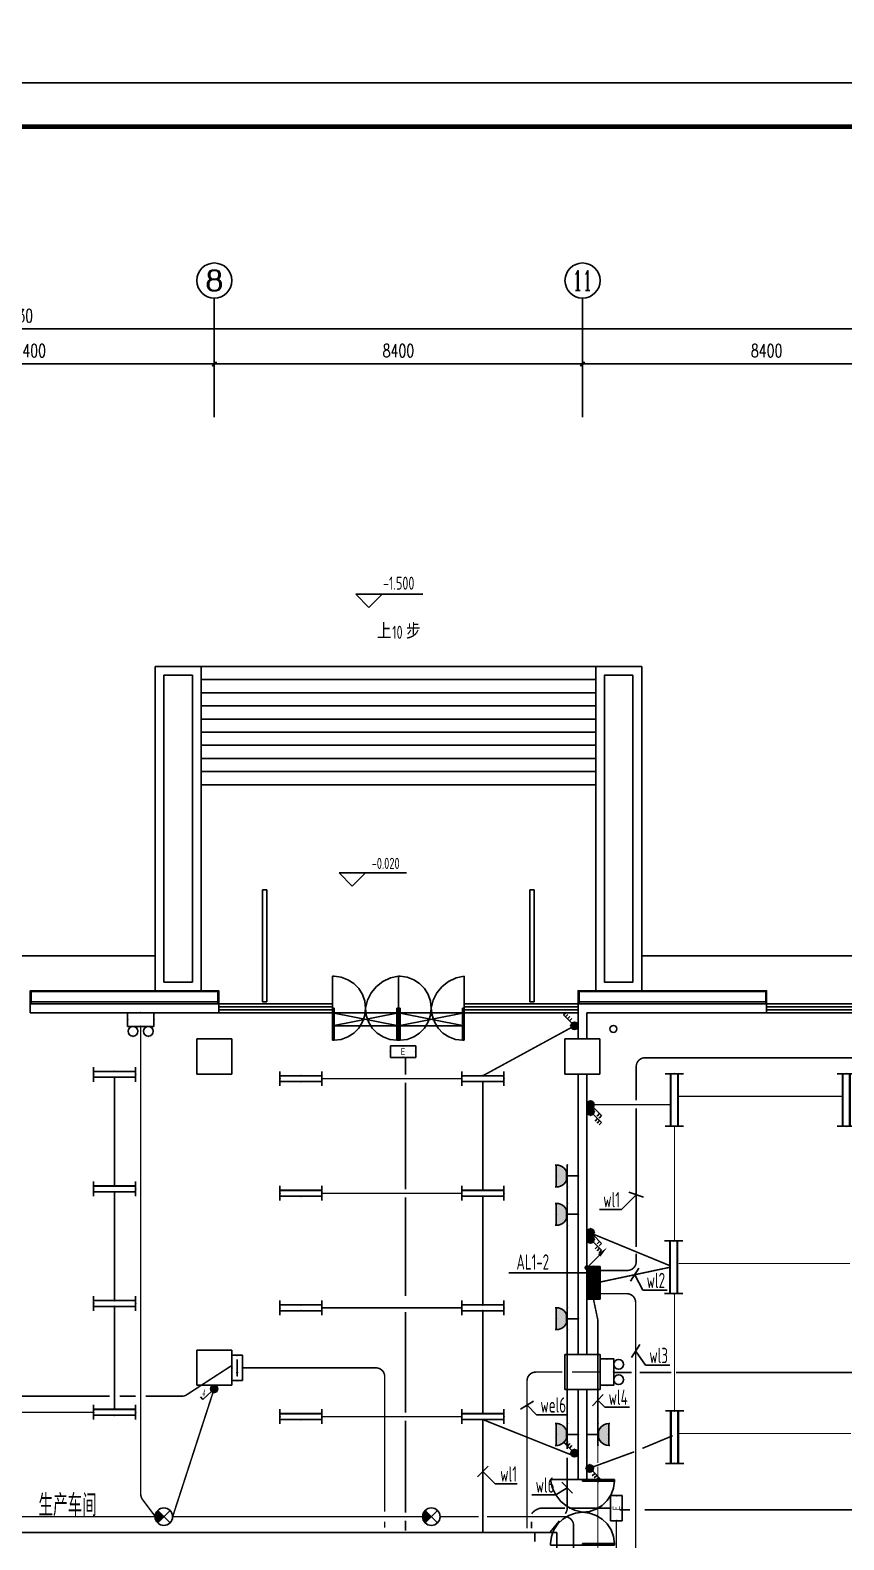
# Model space of a CAD drawing. Extents: x 2166032 to 5302137, y 581493 to 2416206.
# Drawn here: x 2487843 to 2506403, y 1206144 to 1240587 of the extents above; entities that cross this region are included whole.
import ezdxf
from ezdxf.enums import TextEntityAlignment as Align

# ---------------------------------------------------------------- set-up
doc = ezdxf.new("R2010")
doc.units = 0
doc.header["$LTSCALE"] = 1000
doc.header["$MEASUREMENT"] = 0
doc.linetypes.add('DASH', pattern=[0.35, 0.25, -0.1])
doc.linetypes.add('DASHEDX2', pattern=[1.5, 1, -0.5])
for name, color, linetype in [('2D', 7, 'Continuous'), ('3T_WOOD', 21, 'Continuous'), ('AXIS', 3, 'Continuous'), ('AXIS_TEXT', 7, 'Continuous'), ('CABLETRAY', 4, 'Continuous'), ('COLUMN', 2, 'Continuous'), ('DIM-照明', 3, 'Continuous'), ('DIM-箱柜', 3, 'Continuous'), ('DIM_ELEV', 3, 'Continuous'), ('DIM_SYMB', 3, 'Continuous'), ('EQUIP-动力', 3, 'Continuous'), ('EQUIP-照明', 3, 'Continuous'), ('EQUIP-箱柜', 3, 'Continuous'), ('LWIRE', 4, 'Continuous'), ('PUB_TEXT', 7, 'Continuous'), ('PUB_TITLE', 137, 'Continuous'), ('STAIR', 8, 'Continuous'), ('SURFACE', 8, 'Continuous'), ('TEL_TEXT', 7, 'Continuous'), ('WALL', 8, 'Continuous'), ('WINDOW', 8, 'Continuous'), ('WIRE-应急', 6, 'DASH'), ('WIRE-照明', 1, 'Continuous'), ('屋面', 151, 'Continuous'), ('石材幕墙', 8, 'Continuous')]:
    doc.layers.add(name, color=color, linetype=linetype)
doc.styles.add('_TCH_AXIS', font='complex_.ttf')
doc.styles.add('_TCH_DIM', font='tssdeng.shx', dxfattribs={"bigfont": 'tssdchn.shx'})
doc.styles.add('_TCH_LABEL', font='!tssdeng.shx', dxfattribs={"bigfont": '!tssdchn.shx'})
doc.styles.add('_TEL_DIM', font='@tssdeng.shx', dxfattribs={"width": 0.8, "height": 3.5, "bigfont": '!tssdchn.shx'})
doc.styles.add('COMPLEX', font='complex_.ttf')
doc.styles.add('DIM_FONT', font='simplex_.ttf', dxfattribs={"width": 0.7})
doc.styles.get("Standard").update_dxf_attribs({"font": 'tssdeng.shx', "bigfont": 'tssdchn.shx'})
doc.styles.add('TSSD_REIN', font='tssdeng.shx', dxfattribs={"width": 0.7, "bigfont": 'tssdchn.shx'})
doc.dimstyles.new('DIMN', dxfattribs={"dimtxt": 300, "dimasz": 100, "dimexe": 250, "dimexo": 300, "dimgap": 150, "dimtad": 1, "dimdec": 0, "dimzin": 0, "dimdsep": 46, "dimtxsty": 'DIM_FONT', "dimblk": 'ARCHTICK', "dimcen": 0.09, "dimclrt": 7, "dimazin": 2, "dimtfac": 1, "dimtdec": 0, "dimtix": 1, "dimtmove": 2, "dimatfit": 3, "dimldrblk": 'ARCHTICK', "dimfxl": 1, "dimtolj": 1, "dimtzin": 0, "dimarcsym": 0})

# ---------------------------------------------------------------- blocks, each defined once
blk = doc.blocks.new('A$C7AC737C2')
at = {"color": 6, "linetype": 'Continuous'}
for p, q in [((0, 150), (1500, 150)), ((0, -150), (0, 150)), ((0, 150), (1500, -150)), ((1500, 150), (0, -150)), ((1500, -150), (1500, 150)), ((1500, -150), (0, -150))]:
    blk.add_line(p, q, dxfattribs=at)
blk = doc.blocks.new('*X38')
at = {"color": 0}
for p, q in [((-250, 33), (-83, 200)), ((-250, 68), (-118, 200)), ((-250, 104), (-154, 200)), ((-250, 139), (-189, 200)), ((-250, 174), (-224, 200)), ((-247, 0), (-47, 200)), ((-212, 0), (-12, 200)), ((-177, 0), (23, 200)), ((-141, 0), (59, 200)), ((-106, 0), (94, 200)), ((-71, 0), (129, 200)), ((-35, 0), (165, 200)), ((0, 0), (200, 200)), ((35, 0), (235, 200)), ((71, 0), (250, 179)), ((106, 0), (250, 144)), ((141, 0), (250, 109)), ((177, 0), (250, 73)), ((212, 0), (250, 38)), ((247, 0), (250, 3))]:
    blk.add_line(p, q, dxfattribs=at)
blk = doc.blocks.new('$equip$00001421')
for p, q in [((0.75, 0.6), (-0.75, 0.6)), ((-0.75, 0.6), (-0.75, 0)), ((-0.75, 0), (0.75, 0)), ((0.75, 0), (0.75, 0.6))]:
    blk.add_line(p, q)
at = {"const_width": 0.6}
blk.add_lwpolyline([(-0.75, 0.3), (0.75, 0.3)], dxfattribs=at)
for p in [(-0.75, 0.3), (0, 0.6), (0, 0), (0.75, 0.3)]:
    blk.add_point(p)
at = {"xscale": 0.00300000000061118, "yscale": 0.00300000000061118, "zscale": 0.003}
blk.add_blockref('*X38', (0, 0), dxfattribs=at)
at = {"style": '_TCH_LABEL', "flags": 9}
blk.add_attdef('A', (0, 0), '', height=0.00002, dxfattribs=at)
blk = doc.blocks.new('$equip$00001160')
for p, q in [((-1.2, 0.417), (-1.2, -0.417)), ((-1.2, 0.167), (1.2, 0.167)), ((1.2, 0.417), (1.2, -0.417)), ((-1.2, -0.167), (1.2, -0.167))]:
    blk.add_line(p, q)
at = {"const_width": 0.1}
for points in [[(-1.2, 0.167), (1.2, 0.167)], [(-1.2, -0.167), (1.2, -0.167)]]:
    blk.add_lwpolyline(points, dxfattribs=at)
at = {"layer": 'EQUIP-照明'}
for p in [(-1.2, 0), (0, 0.167), (1.2, 0), (0, -0.167)]:
    blk.add_point(p, dxfattribs=at)
at = {"layer": 'EQUIP-照明', "flags": 9}
blk.add_attdef('A', (0, 0), '', height=0.00002, dxfattribs=at)
blk = doc.blocks.new('$equip$00001237')
for p, q in [((-0.5, 1.05), (-0.5, 1)), ((-0.5, 1), (0.5, 1)), ((0.5, 1.05), (0.5, 1)), ((0.5, 0.5), (-0.5, 0.5)), ((0, 0.5), (0, 0))]:
    blk.add_line(p, q)
blk.add_arc((0, 1), 0.5, 180, 0)
for p in [(0, 1), (-0.5, 0.5), (0, 0), (0.5, 0.5)]:
    blk.add_point(p)
for points in [[(0.433, 0.75), (-0.433, 0.75), (0.5, 1), (-0.5, 1)], [(0.25, 0.567), (-0.25, 0.567), (0.433, 0.75), (-0.433, 0.75)], [(0, 0.5), (0, 0.5), (0.25, 0.567), (-0.25, 0.567)]]:
    blk.add_solid(points)
at = {"flags": 9}
blk.add_attdef('A', (0, 0), '', height=0.00002, dxfattribs=at)
blk = doc.blocks.new('$equip$00001190')
for p, q in [((-0.354, 0.354), (0.354, -0.354)), ((-0.354, -0.354), (0.354, 0.354))]:
    blk.add_line(p, q)
blk.add_circle((0, 0), 0.5)
for points in [[(-0.177, -0.177), (-0.483, 0.129), (0, 0), (-0.354, 0.354)], [(-0.306, -0.306), (-0.483, -0.129), (-0.177, -0.177), (-0.483, 0.129)], [(-0.354, -0.354), (-0.354, -0.354), (-0.306, -0.306), (-0.483, -0.129)]]:
    blk.add_solid(points)
at = {"flags": 9}
blk.add_attdef('A', (0, 0), '', height=0.00002, dxfattribs=at)
blk = doc.blocks.new('$equip$00001965')
for p, q in [((0.147, 0.356), (0.625, 0.833)), ((0.286, 0.494), (0.427, 0.353)), ((0.399, 0.607), (0.54, 0.466)), ((0.512, 0.72), (0.653, 0.579)), ((0.625, 0.833), (0.766, 0.692))]:
    blk.add_line(p, q)
blk.add_circle((0, 0.208), 0.208)
for p in [(-0.208, 0.208), (0, 0.417), (0, 0), (0.208, 0.208)]:
    blk.add_point(p)
for points in [[(-0.18, 0.312), (0.18, 0.312), (-0.208, 0.208), (0.208, 0.208)], [(-0.18, 0.104), (0.18, 0.104), (-0.208, 0.208), (0.208, 0.208)], [(-0.104, 0.389), (0.104, 0.389), (-0.18, 0.312), (0.18, 0.312)], [(-0.104, 0.028), (0.104, 0.028), (-0.18, 0.104), (0.18, 0.104)], [(0, 0.417), (0, 0.417), (-0.104, 0.389), (0.104, 0.389)], [(0, 0), (0, 0), (-0.104, 0.028), (0.104, 0.028)]]:
    blk.add_solid(points)
at = {"layer": 'TEL_TEXT', "style": '_TEL_DIM', "flags": 1}
blk.add_attdef('A', text='', height=0.00002, dxfattribs=at).set_placement((0, 0), align=Align.MIDDLE_CENTER)
blk = doc.blocks.new('$equip$00001776')
for p, q in [((0.72, 0.66), (-0.72, 0.66)), ((-0.72, 0.66), (-0.72, 0)), ((-0.72, 0), (0.72, 0)), ((0.72, 0), (0.72, 0.66))]:
    blk.add_line(p, q)
for p in [(-0.72, 0.33), (0, 0.66), (0, 0), (0.72, 0.33)]:
    blk.add_point(p)
at = {"color": 7, "style": '_TEL_DIM'}
blk.add_attdef('$TEXT$', text='', height=0.4, dxfattribs=at).set_placement((0, 0.33), align=Align.MIDDLE_CENTER)
at = {"color": 7, "style": '_TEL_DIM', "flags": 1}
blk.add_attdef('A', text='', height=0.00002, dxfattribs=at).set_placement((0, 0), align=Align.MIDDLE_CENTER)
blk = doc.blocks.new('$equip_U$00000006')
at = {"color": 3}
for p, q in [((-0.6, 0.624), (0.6, 0.624)), ((-0.6, 0), (-0.6, 0.624)), ((0.6, 0), (-0.6, 0)), ((0.6, 0.624), (0.6, 0))]:
    blk.add_line(p, q, dxfattribs=at)
for centre in [(-0.35, 0.849), (0.35, 0.849)]:
    blk.add_circle(centre, 0.225, dxfattribs=at)
at = {"style": '_TEL_DIM', "flags": 1}
blk.add_attdef('A', text='', height=0.00002, dxfattribs=at).set_placement((0, 0), align=Align.MIDDLE_CENTER)
blk = doc.blocks.new('$equip_U$00000175(20081108-2321)')
for p in [(-0.6, 0.312), (0, 0.624), (0, 0), (0.6, 0.312)]:
    blk.add_point(p)
blk.add_blockref('$equip_U$00000006', (0, 0))
at = {"color": 7, "style": '_TEL_DIM', "flags": 1}
blk.add_attdef('A', text='', height=0.000025, dxfattribs=at).set_placement((0, 0), align=Align.MIDDLE_CENTER)
blk = doc.blocks.new('$equip_U$00000184(许虹剑)')
for p in [(-0.35, 1.074), (0.35, 1.074), (-0.6, 0.312), (0, 0), (0.6, 0.312)]:
    blk.add_point(p)
blk.add_blockref('$equip_U$00000175(20081108-2321)', (0, 0))
at = {"color": 7, "style": '_TEL_DIM', "flags": 1}
blk.add_attdef('A', text='', height=0.000025, dxfattribs=at).set_placement((0, 0), align=Align.MIDDLE_CENTER)
blk = doc.blocks.new('$equip_U$00000360(20081108-2321)')
at = {"ltscale": 5}
for p in [(-0.35, 1.074), (0.35, 1.074), (-0.6, 0.312), (0, 0), (0.6, 0.312)]:
    blk.add_point(p, dxfattribs=at)
blk.add_blockref('$equip_U$00000184(许虹剑)', (0, 0), dxfattribs=at)
at = {"color": 7, "style": '_TEL_DIM', "flags": 1}
blk.add_attdef('A', text='', height=0.000025, dxfattribs=at).set_placement((0, 0), align=Align.MIDDLE_CENTER)
blk = doc.blocks.new('$equip$00001822')
for p, q in [((0.147, 0.356), (0.625, 0.833)), ((0.625, 0.833), (0.766, 0.692))]:
    blk.add_line(p, q)
blk.add_circle((0, 0.208), 0.208)
for p in [(-0.208, 0.208), (-0.015, 0.001), (0, 0.417), (0.208, 0.208)]:
    blk.add_point(p)
for points in [[(-0.18, 0.313), (0.18, 0.313), (-0.208, 0.208), (0.208, 0.208)], [(-0.18, 0.104), (0.18, 0.104), (-0.208, 0.208), (0.208, 0.208)], [(-0.104, 0.389), (0.104, 0.389), (-0.18, 0.313), (0.18, 0.313)], [(-0.104, 0.028), (0.104, 0.028), (-0.18, 0.104), (0.18, 0.104)], [(0, 0.417), (0, 0.417), (-0.104, 0.389), (0.104, 0.389)], [(0, 0), (0, 0), (-0.104, 0.028), (0.104, 0.028)]]:
    blk.add_solid(points)
at = {"color": 7, "style": '_TEL_DIM'}
blk.add_attdef('$TEXT$', text='', height=0.4, dxfattribs=at).set_placement((0.581, 0.465), align=Align.MIDDLE_CENTER)
at = {"color": 7, "style": '_TEL_DIM', "flags": 1}
blk.add_attdef('A', text='', height=0.00002, dxfattribs=at).set_placement((0, 0), align=Align.MIDDLE_CENTER)
blk = doc.blocks.new('$equip$00001963')
for p, q in [((0.147, 0.356), (0.625, 0.833)), ((0.512, 0.72), (0.653, 0.579)), ((0.625, 0.833), (0.766, 0.692))]:
    blk.add_line(p, q)
blk.add_circle((0, 0.208), 0.208)
for p in [(-0.208, 0.208), (0, 0.417), (0, 0), (0.208, 0.208)]:
    blk.add_point(p)
for points in [[(-0.18, 0.313), (0.18, 0.313), (-0.208, 0.208), (0.208, 0.208)], [(-0.18, 0.104), (0.18, 0.104), (-0.208, 0.208), (0.208, 0.208)], [(-0.104, 0.389), (0.104, 0.389), (-0.18, 0.313), (0.18, 0.313)], [(-0.104, 0.028), (0.104, 0.028), (-0.18, 0.104), (0.18, 0.104)], [(0, 0.417), (0, 0.417), (-0.104, 0.389), (0.104, 0.389)], [(0, 0), (0, 0), (-0.104, 0.028), (0.104, 0.028)]]:
    blk.add_solid(points)
at = {"layer": 'TEL_TEXT', "style": '_TEL_DIM', "flags": 1}
blk.add_attdef('A', text='', height=0.00002, dxfattribs=at).set_placement((0, 0), align=Align.MIDDLE_CENTER)
blk = doc.blocks.new('$equip$00001964')
for p, q in [((0.147, 0.356), (0.625, 0.833)), ((0.399, 0.607), (0.54, 0.466)), ((0.512, 0.72), (0.653, 0.579)), ((0.625, 0.833), (0.766, 0.692))]:
    blk.add_line(p, q)
blk.add_circle((0, 0.208), 0.208)
for p in [(-0.208, 0.208), (0, 0.417), (0, 0), (0.208, 0.208)]:
    blk.add_point(p)
for points in [[(-0.18, 0.313), (0.18, 0.313), (-0.208, 0.208), (0.208, 0.208)], [(-0.18, 0.104), (0.18, 0.104), (-0.208, 0.208), (0.208, 0.208)], [(-0.104, 0.389), (0.104, 0.389), (-0.18, 0.313), (0.18, 0.313)], [(-0.104, 0.028), (0.104, 0.028), (-0.18, 0.104), (0.18, 0.104)], [(0, 0.417), (0, 0.417), (-0.104, 0.389), (0.104, 0.389)], [(0, 0), (0, 0), (-0.104, 0.028), (0.104, 0.028)]]:
    blk.add_solid(points)
at = {"layer": 'TEL_TEXT', "style": '_TEL_DIM', "flags": 1}
blk.add_attdef('A', text='', height=0.00002, dxfattribs=at).set_placement((0, 0), align=Align.MIDDLE_CENTER)
blk = doc.blocks.new('$TelecSys$00000079')
for p, q in [((0.7, 0.7), (0, 0)), ((0.104, 0.104), (0.104, 0.104)), ((-0.104, -0.104), (-0.104, -0.104))]:
    blk.add_line(p, q)
at = {"const_width": 0.142}
blk.add_lwpolyline([(-0.071, 0, 1), (0.071, 0, 1)], format="xyb", close=True, dxfattribs=at)
blk.add_solid([(0.63, 0.77), (0.77, 0.63), (1.15, 1.15)])
at = {"width": 0.8, "flags": 9}
blk.add_attdef('A', (0, 0), '', height=0.00002, dxfattribs=at)
blk = doc.blocks.new('$equip$00001686')
for p, q in [((0.72, 0.6), (-0.72, 0.6)), ((-0.72, 0.6), (-0.72, 0)), ((-0.72, 0), (0.72, 0)), ((0.72, 0), (0.72, 0.6))]:
    blk.add_line(p, q)
at = {"color": 7}
blk.add_line((-0.48, 0.3), (0.48, 0.3), dxfattribs=at)
for p in [(-0.72, 0.3), (0, 0.6), (0, 0), (0.72, 0.3)]:
    blk.add_point(p)
blk.add_solid([(-0.24, 0.228), (-0.528, 0.3), (-0.24, 0.372)])
at = {"layer": 'TEL_TEXT', "style": '_TEL_DIM', "flags": 1}
blk.add_attdef('A', text='', height=0.00002, dxfattribs=at).set_placement((0, 0), align=Align.MIDDLE_CENTER)
blk = doc.blocks.new('_ArchTick')
at = {"color": 0, "linetype": 'ByBlock', "const_width": 0.4}
blk.add_lwpolyline([(-0.5, -0.5), (0.5, 0.5)], dxfattribs=at)
blk = doc.blocks.new('*D2860')
at = {"layer": 'AXIS', "color": 0, "lineweight": -2}
for p, q in [((2483643, 1231757), (2483643, 1233221)), ((2492043, 1231757), (2492043, 1233221)), ((2483643, 1232971), (2492043, 1232971))]:
    blk.add_line(p, q, dxfattribs=at)
at = {"layer": 'Defpoints', "color": 0}
for p in [(2492043, 1232971), (2483643, 1231457), (2492043, 1231457)]:
    blk.add_point(p, dxfattribs=at)
at = {"layer": 'AXIS', "color": 0, "lineweight": -2, "xscale": 100, "yscale": 100, "zscale": 100, "rotation": 180}
blk.add_blockref('_ArchTick', (2483643, 1232971), dxfattribs=at)
at = {"layer": 'AXIS', "color": 0, "lineweight": -2, "xscale": 100, "yscale": 100, "zscale": 100}
blk.add_blockref('_ArchTick', (2492043, 1232971), dxfattribs=at)
at = {"layer": 'AXIS', "color": 7, "insert": (2487843, 1233275), "char_height": 300, "attachment_point": 5, "style": 'DIM_FONT'}
blk.add_mtext('\\A1;8400', dxfattribs=at)
blk = doc.blocks.new('*D2861')
at = {"layer": 'AXIS', "color": 0, "lineweight": -2}
for p, q in [((2492043, 1231757), (2492043, 1233221)), ((2500443, 1231757), (2500443, 1233221)), ((2492043, 1232971), (2500443, 1232971))]:
    blk.add_line(p, q, dxfattribs=at)
at = {"layer": 'Defpoints', "color": 0}
for p in [(2500443, 1232971), (2492043, 1231457), (2500443, 1231457)]:
    blk.add_point(p, dxfattribs=at)
at = {"layer": 'AXIS', "color": 0, "lineweight": -2, "xscale": 100, "yscale": 100, "zscale": 100, "rotation": 180}
blk.add_blockref('_ArchTick', (2492043, 1232971), dxfattribs=at)
at = {"layer": 'AXIS', "color": 0, "lineweight": -2, "xscale": 100, "yscale": 100, "zscale": 100}
blk.add_blockref('_ArchTick', (2500443, 1232971), dxfattribs=at)
at = {"layer": 'AXIS', "color": 7, "insert": (2496243, 1233275), "char_height": 300, "attachment_point": 5, "style": 'DIM_FONT'}
blk.add_mtext('\\A1;8400', dxfattribs=at)
blk = doc.blocks.new('*D2862')
at = {"layer": 'AXIS', "color": 0, "lineweight": -2}
for p, q in [((2500443, 1231757), (2500443, 1233221)), ((2508843, 1231757), (2508843, 1233221)), ((2500443, 1232971), (2508843, 1232971))]:
    blk.add_line(p, q, dxfattribs=at)
at = {"layer": 'Defpoints', "color": 0}
for p in [(2508843, 1232971), (2500443, 1231457), (2508843, 1231457)]:
    blk.add_point(p, dxfattribs=at)
at = {"layer": 'AXIS', "color": 0, "lineweight": -2, "xscale": 100, "yscale": 100, "zscale": 100, "rotation": 180}
blk.add_blockref('_ArchTick', (2500443, 1232971), dxfattribs=at)
at = {"layer": 'AXIS', "color": 0, "lineweight": -2, "xscale": 100, "yscale": 100, "zscale": 100}
blk.add_blockref('_ArchTick', (2508843, 1232971), dxfattribs=at)
at = {"layer": 'AXIS', "color": 7, "insert": (2504643, 1233275), "char_height": 300, "attachment_point": 5, "style": 'DIM_FONT'}
blk.add_mtext('\\A1;8400', dxfattribs=at)
blk = doc.blocks.new('*D2867')
at = {"layer": 'AXIS', "color": 0, "lineweight": -2}
for p, q in [((2448643, 1232057), (2448643, 1234021)), ((2448643, 1233771), (2526273, 1233771)), ((2526273, 1232057), (2526273, 1234021))]:
    blk.add_line(p, q, dxfattribs=at)
at = {"layer": 'Defpoints', "color": 0}
for p in [(2526273, 1233771), (2448643, 1231757), (2526273, 1231757)]:
    blk.add_point(p, dxfattribs=at)
at = {"layer": 'AXIS', "color": 0, "lineweight": -2, "xscale": 100, "yscale": 100, "zscale": 100, "rotation": 180}
blk.add_blockref('_ArchTick', (2448643, 1233771), dxfattribs=at)
at = {"layer": 'AXIS', "color": 0, "lineweight": -2, "xscale": 100, "yscale": 100, "zscale": 100}
blk.add_blockref('_ArchTick', (2526273, 1233771), dxfattribs=at)
at = {"layer": 'AXIS', "color": 7, "insert": (2487458, 1234072), "char_height": 300, "attachment_point": 5, "style": 'DIM_FONT'}
blk.add_mtext('\\A1;77630', dxfattribs=at)
blk = doc.blocks.new('$DorLib2D$00000141')
at = {"color": 0}
for points in [[(-0.5, 0), (-0.5, 0.487)], [(-0.475, 0.487), (-0.5, 0.487)], [(-0.475, 0), (-0.475, 0.487)], [(-0.369, 0.473), (-0.475, 0.487)], [(-0.268, 0.435), (-0.369, 0.473)], [(0.369, 0.473), (0.268, 0.435)], [(0.475, 0.487), (0.369, 0.473)], [(0.475, 0), (0.475, 0.487)], [(0.475, 0.487), (0.5, 0.487)], [(0.5, 0), (0.5, 0.487)], [(-0.178, 0.377), (-0.268, 0.435)], [(-0.103, 0.3), (-0.178, 0.377)], [(-0.047, 0.208), (-0.103, 0.3)], [(0.103, 0.3), (0.047, 0.208)], [(0.178, 0.377), (0.103, 0.3)], [(0.268, 0.435), (0.178, 0.377)], [(-0.012, 0.107), (-0.047, 0.208)], [(0, 0), (-0.012, 0.107)], [(-0.012, -0.107), (0, 0)], [(0.012, 0.107), (0, 0)], [(0.047, 0.208), (0.012, 0.107)], [(-0.5, 0), (-0.475, 0)], [(0.5, 0), (0.475, 0)]]:
    blk.add_lwpolyline(points, dxfattribs=at)
at = {"color": 0, "linetype": 'DASHEDX2'}
for points in [[(0, 0), (0.03, -0.122), (0.086, -0.234), (0.165, -0.331), (0.264, -0.408), (0.378, -0.461), (0.5, -0.488)], [(-0.5, 0), (-0.5, -0.488)], [(-0.103, -0.3), (-0.047, -0.208)], [(-0.047, -0.208), (-0.012, -0.107)], [(0.5, 0), (0.5, -0.488)], [(-0.369, -0.473), (-0.268, -0.435)], [(-0.268, -0.435), (-0.178, -0.377)], [(-0.178, -0.377), (-0.103, -0.3)], [(-0.475, -0.488), (-0.5, -0.488)], [(-0.475, -0.487), (-0.369, -0.473)]]:
    blk.add_lwpolyline(points, dxfattribs=at)
blk = doc.blocks.new('$TCHSYS$WIN2D')
for p, q in [((-0.5, 0.5), (0.5, 0.5)), ((-0.5, 0.5), (-0.5, -0.5)), ((0.5, 0.5), (0.5, -0.5)), ((0.5, 0.1667), (-0.5, 0.1667)), ((0.5, -0.1667), (-0.5, -0.1667)), ((-0.5, -0.5), (0.5, -0.5))]:
    blk.add_line(p, q)
blk = doc.blocks.new('_AXISO')
blk.add_circle((0, 0), 0.5)
at = {"layer": 'AXIS_TEXT', "style": 'COMPLEX', "width": 1.171875}
blk.add_attdef('A', text='', height=0.56, dxfattribs=at).set_placement((-0.25, -0.28), (0.25, -0.28), align=Align.FIT)

msp = doc.modelspace()

# ---------------------------------------------------------------- linework, layer by layer
msp.add_circle((2604640.5, 1020101.3), 438608.5)
at = {"layer": '2D', "color": 2}
for p, q in [((2491742.8, 1226070.7), (2500742.8, 1226070.7)), ((2491742.8, 1225770.7), (2500742.8, 1225770.7)), ((2491742.8, 1225470.7), (2500742.8, 1225470.7)), ((2491742.8, 1225170.7), (2500742.8, 1225170.7)), ((2491742.8, 1224870.7), (2500742.8, 1224870.7)), ((2491742.8, 1224570.7), (2500742.8, 1224570.7)), ((2491742.8, 1224270.7), (2500742.8, 1224270.7)), ((2491742.8, 1223970.7), (2500742.8, 1223970.7)), ((2491742.8, 1223670.7), (2500742.8, 1223670.7)), ((2491742.8, 1223370.7), (2500742.8, 1223370.7))]:
    msp.add_line(p, q, dxfattribs=at)
at = {"layer": '3T_WOOD'}
for points in [[(2525825.8, 1224247.1), (2527314.1, 1228352.9), (2524768.5, 1231970.7), (2507342.8, 1231970.7), (2507342.8, 1219470.7), (2501792.8, 1219470.7)], [(2490692.8, 1219470.7), (2455742.8, 1219470.7)]]:
    msp.add_lwpolyline(points, dxfattribs=at)
at = {"layer": 'AXIS'}
for p, q in [((2492042.8, 1231981.9), (2492042.8, 1234475.4)), ((2500442.8, 1231981.9), (2500442.8, 1234475.4))]:
    msp.add_line(p, q, dxfattribs=at)
at = {"layer": 'CABLETRAY'}
for p, q in [((2476233.1, 1206307.3), (2499355.7, 1206307.3)), ((2499355.7, 1206307.3), (2499355.7, 1206107.3)), ((2499355.7, 1206307.3), (2499855.7, 1206307.3)), ((2499355.7, 1206107.3), (2499355.7, 1206307.3)), ((2499855.7, 1206307.3), (2499855.7, 1205807.3))]:
    msp.add_line(p, q, dxfattribs=at)
at = {"layer": 'COLUMN'}
for p, q in [((2492441.2, 1217570.7), (2491641.2, 1217570.7)), ((2491641.2, 1217570.7), (2491641.2, 1216770.7)), ((2492441.2, 1216770.7), (2492441.2, 1217570.7)), ((2500841.2, 1217570.7), (2500041.2, 1217570.7)), ((2500041.2, 1217570.7), (2500041.2, 1216770.7)), ((2500841.2, 1216770.7), (2500841.2, 1217570.7)), ((2491641.2, 1216770.7), (2492441.2, 1216770.7)), ((2500041.2, 1216770.7), (2500841.2, 1216770.7)), ((2492442.8, 1210470.7), (2491642.8, 1210470.7)), ((2491642.8, 1210470.7), (2491642.8, 1209670.7)), ((2492442.8, 1209670.7), (2492442.8, 1210470.7)), ((2500842.8, 1210370.7), (2500042.8, 1210370.7)), ((2500042.8, 1210370.7), (2500042.8, 1209572)), ((2500842.8, 1209572), (2500842.8, 1210370.7)), ((2491642.8, 1209670.7), (2492442.8, 1209670.7)), ((2500042.8, 1209572), (2500842.8, 1209572))]:
    msp.add_line(p, q, dxfattribs=at)
at = {"layer": 'DIM-照明'}
for p, q in [((2501501.2, 1214072.3), (2501834, 1213964.1)), ((2501538.3, 1212045.3), (2501729.2, 1212338.7)), ((2501561.4, 1210304), (2501746.6, 1210601)), ((2499029.1, 1209122.2), (2499325, 1209309.1)), ((2500912.1, 1209456), (2500673.5, 1209200)), ((2498044, 1207579.1), (2498291.5, 1207826.6)), ((2499972.9, 1207457.8), (2500214.9, 1207204.9))]:
    msp.add_line(p, q, dxfattribs=at)
for points in [[(2501667.6, 1214018.2), (2501329.7, 1213680.3)], [(2501329.7, 1213680.3), (2500827.4, 1213680.3)], [(2501633.8, 1212192), (2501816.9, 1211836)], [(2501816.9, 1211836), (2502370.9, 1211836)], [(2501654, 1210452.5), (2501879.5, 1210125.3)], [(2501879.5, 1210125.3), (2502433.6, 1210125.3)], [(2500792.8, 1209328), (2500950.2, 1209170.5)], [(2499177, 1209215.6), (2499395, 1208995.2)], [(2499395, 1208995.2), (2500095.5, 1208995.2)], [(2500950.2, 1209170.5), (2501512.9, 1209170.5)], [(2498167.8, 1207702.9), (2498450.6, 1207420)], [(2498450.6, 1207420), (2498953, 1207420)], [(2500093.9, 1207331.4), (2499831.1, 1207168)], [(2499831.1, 1207168), (2499285.6, 1207168)]]:
    msp.add_lwpolyline(points, dxfattribs=at)
at = {"layer": 'DIM-箱柜'}
for p in [(2498760.2, 1212238.5), (2500583.9, 1212238.5)]:
    msp.add_line(p, (2499801.1, 1212238.5), dxfattribs=at)
at = {"layer": 'DIM_ELEV'}
for p, q in [((2495568.7, 1227416.1), (2495268.7, 1227716.1)), ((2495268.7, 1227716.1), (2496802, 1227716.1)), ((2495568.7, 1227416.1), (2495868.7, 1227716.1)), ((2495190.9, 1221059.3), (2494890.9, 1221359.3)), ((2494890.9, 1221359.3), (2496424.2, 1221359.3)), ((2495190.9, 1221059.3), (2495490.9, 1221359.3))]:
    msp.add_line(p, q, dxfattribs=at)
at = {"layer": 'DIM_SYMB'}
msp.add_lwpolyline([(2496223.7, 1226601.1, 0, 0, 0), (2496223.7, 1225128.1, 80, 0, 0), (2496223.7, 1224828.1, 0, 0, 0)], format="xyseb", dxfattribs=at)
at = {"layer": 'PUB_TITLE'}
msp.add_lwpolyline([(2433582.7, 1179986.1), (2538682.7, 1179986.1), (2538682.7, 1239386.1), (2433582.7, 1239386.1)], close=True, dxfattribs=at)
at = {"layer": 'PUB_TITLE', "const_width": 100}
msp.add_lwpolyline([(2436082.7, 1180986.1), (2537682.7, 1180986.1), (2537682.7, 1238386.1), (2436082.7, 1238386.1)], close=True, dxfattribs=at)
at = {"layer": 'STAIR'}
for points in [[(2490692.8, 1226070.7), (2491742.8, 1226070.7), (2491742.8, 1218670.7), (2490692.8, 1218670.7)], [(2490892.8, 1225870.7), (2491542.8, 1225870.7), (2491542.8, 1218870.7), (2490892.8, 1218870.7)], [(2501792.8, 1226070.7), (2500742.8, 1226070.7), (2500742.8, 1218670.7), (2501792.8, 1218670.7)], [(2501592.8, 1225870.7), (2500942.8, 1225870.7), (2500942.8, 1218870.7), (2501592.8, 1218870.7)]]:
    msp.add_lwpolyline(points, close=True, dxfattribs=at)
at = {"layer": 'SURFACE'}
for p, q in [((2487842.8, 1218420.7), (2487842.8, 1218370.7)), ((2487842.8, 1218420.7), (2492142.8, 1218420.7)), ((2492142.8, 1218420.7), (2492142.8, 1218370.7)), ((2500342.8, 1218420.7), (2500342.8, 1218370.7)), ((2500342.8, 1218420.7), (2500442.8, 1218420.7)), ((2500442.8, 1218420.7), (2500392.8, 1218420.7)), ((2500392.8, 1218420.7), (2500392.8, 1218420.7)), ((2500442.8, 1218420.7), (2504642.8, 1218420.7)), ((2504642.8, 1218420.7), (2504642.8, 1218370.7))]:
    msp.add_line(p, q, dxfattribs=at)
at = {"layer": 'WALL'}
for p, q in [((2493142.8, 1220970.7), (2493142.8, 1218420.7)), ((2493242.8, 1220970.7), (2493142.8, 1220970.7)), ((2493242.8, 1220970.7), (2493242.8, 1218420.7)), ((2499242.8, 1220970.7), (2499242.8, 1218420.7)), ((2499342.8, 1220970.7), (2499242.8, 1220970.7)), ((2499342.8, 1220970.7), (2499342.8, 1218420.7)), ((2492142.8, 1218370.7), (2487842.8, 1218370.7)), ((2487842.8, 1218370.7), (2487842.8, 1218170.7)), ((2492142.8, 1218170.7), (2492142.8, 1218370.7)), ((2493242.8, 1218420.7), (2493142.8, 1218420.7)), ((2499342.8, 1218420.7), (2499242.8, 1218420.7)), ((2500442.8, 1218370.7), (2500342.8, 1218370.7)), ((2500342.8, 1218370.7), (2500342.8, 1218170.7)), ((2504642.8, 1218370.7), (2500442.8, 1218370.7)), ((2504642.8, 1218170.7), (2504642.8, 1218370.7)), ((2487842.8, 1218170.7), (2492142.8, 1218170.7)), ((2500342.8, 1218170.7), (2500342.8, 1217570.7)), ((2500542.8, 1218170.7), (2500542.8, 1217570.7)), ((2500542.8, 1218170.7), (2504642.8, 1218170.7)), ((2500342.8, 1216770.7), (2500342.8, 1210370.7)), ((2500542.8, 1216770.7), (2500542.8, 1210370.7)), ((2500342.8, 1209572), (2500342.8, 1207522)), ((2500542.8, 1207522), (2500542.8, 1209572)), ((2500342.8, 1207522), (2500542.8, 1207522))]:
    msp.add_line(p, q, dxfattribs=at)
at = {"layer": 'WALL', "linetype": 'DASH', "ltscale": 3, "const_width": 1}
msp.add_lwpolyline([(2493242.8, 1220970.7), (2499342.8, 1220970.7)], dxfattribs=at)
at = {"layer": 'WIRE-应急', "linetype": 'DASH', "const_width": 35}
for points in [[(2490364, 1217858.5), (2490364, 1208312.7)], [(2496405.1, 1216757.2), (2496405.1, 1217149.9)], [(2496405.1, 1214142.7), (2496405.1, 1216572.2)], [(2496405.1, 1211706.7), (2496405.1, 1213957.7)], [(2496405.1, 1211343.1), (2496405.1, 1209046.9)], [(2500842.8, 1209971.3), (2500206.4, 1209971.3)], [(2501561.5, 1209962.6), (2501154.9, 1209962.6)], [(2502466.9, 1209962.6), (2501746.5, 1209962.6)], [(2502576.7, 1209962.6), (2511731.1, 1209962.6)], [(2485583.2, 1209420.7), (2489655.3, 1209420.7)], [(2489880.3, 1209420.7), (2490251.5, 1209420.7)], [(2491092.8, 1206671.3), (2492039.1, 1209587.4)], [(2496405.1, 1208861.9), (2496405.1, 1206763.8)], [(2501081.6, 1206866.4), (2500134.8, 1206866.4)], [(2495930.4, 1206558.8), (2495930.4, 1206419.9)], [(2496405.1, 1206578.8), (2496405.1, 1206356.1)], [(2497192.8, 1206671.3), (2498075.3, 1206671.3)], [(2499280.1, 1206406.7), (2499280.1, 1206558.8)], [(2501213.6, 1206578.4), (2501213.6, 1205466.9)], [(2501293.6, 1206826.4), (2501523.9, 1206826.4)]]:
    msp.add_lwpolyline(points, dxfattribs=at)
for points in [[(2490476.5, 1209420.7), (2491303.4, 1209420.7, 0.1449481), (2491412.3, 1209452.9), (2492442.8, 1210121.9)], [(2492683.4, 1210066.4), (2495730.4, 1210066.4, -0.4142136), (2495930.4, 1209866.4), (2495930.4, 1206783.8)], [(2499981.4, 1209971.3), (2499377, 1209971.3, 0.4142136), (2499177, 1209771.3), (2499177, 1206405)], [(2490364, 1208312.7), (2490364, 1207185.2, 0.162348), (2490404.1, 1207065.1), (2490699.6, 1206671.3)], [(2501863, 1206826.4), (2508551.6, 1206826.4, 0.4142136), (2508751.6, 1207026.4), (2508751.6, 1208454.3)], [(2500040.4, 1206866.4), (2499480.1, 1206866.4, 0.1612749), (2499280.1, 1206738.4), (2499280.1, 1206738.4)], [(2498260.3, 1206671.3), (2500038.6, 1206671.3, -0.4142136), (2500238.6, 1206471.3), (2500238.6, 1205645)]]:
    msp.add_lwpolyline(points, format="xyb", dxfattribs=at)
at = {"layer": 'WIRE-应急', "color": 6, "linetype": 'DASH', "const_width": 25}
for points in [[(2484992.8, 1206671.3), (2490692.8, 1206671.3)], [(2491092.8, 1206671.3), (2496792.8, 1206671.3)]]:
    msp.add_lwpolyline(points, dxfattribs=at)
at = {"layer": 'WIRE-照明', "linetype": 'Continuous'}
for points, const_width in [([(2498167.8, 1216731.4), (2500186.3, 1217830.8)], 35), ([(2489767.8, 1216696.7), (2489767.8, 1214215.5)], 35), ([(2494497.8, 1216664.7), (2497687.8, 1216664.7)], 35), ([(2498167.8, 1216598.1), (2498167.8, 1214116.8)], 35), ([(2502621.9, 1216262.3), (2506376.1, 1216262.3)], 25), ([(2500667.8, 1216072.9), (2502460.5, 1216072.9)], 35), ([(2501667.6, 1215991.9), (2501667.6, 1212825)], 35), ([(2502542.8, 1215579), (2502542.8, 1212962.3)], 25), ([(2500093.9, 1214194.6), (2500093.9, 1213820.7)], 35), ([(2489767.8, 1214082.2), (2489767.8, 1211601)], 35), ([(2494497.8, 1214050.2), (2497687.8, 1214050.2)], 35), ([(2498167.8, 1213983.5), (2498167.8, 1211502.3)], 35), ([(2500093.9, 1213320.7), (2500093.9, 1211438.6)], 35), ([(2500667.8, 1213126.3), (2502449.3, 1212392.7)], 35), ([(2502632.4, 1212445.7), (2506542.8, 1212445.7)], 25), ([(2500842.8, 1212024.5), (2502438.4, 1212362.3)], 35), ([(2502542.8, 1211762.3), (2502542.8, 1209085)], 25), ([(2489767.8, 1211467.6), (2489767.8, 1209119.8)], 35), ([(2494497.8, 1211435.6), (2497687.8, 1211435.6)], 35), ([(2498167.8, 1211369), (2498167.8, 1209021.1)], 35), ([(2500093.9, 1210938.6), (2500093.9, 1208797)], 35), ([(2486097.8, 1209053.1), (2489287.8, 1209053.1)], 35), ([(2494497.8, 1208954.4), (2497687.8, 1208954.4)], 35), ([(2498167.8, 1208887.8), (2500187.3, 1208080.9)], 35), ([(2498167.8, 1208887.8), (2498167.8, 1206307.3)], 35), ([(2500093.9, 1208297), (2500093.9, 1208217.8)], 35), ([(2501807.4, 1208229.3), (2502499.3, 1208519.1)], 35), ([(2502653.4, 1208568.3), (2506563.8, 1208568.3)], 25), ([(2500664, 1207800.5), (2501622.4, 1208151.8)], 35), ([(2499915, 1206578.8), (2499692.8, 1206307.3)], 35)]:
    msp.add_lwpolyline(points, dxfattribs=dict(at, const_width=const_width))
at = {"layer": 'WIRE-照明', "linetype": 'Continuous', "const_width": 35}
for points in [[(2509655.8, 1217142.2), (2501867.6, 1217142.2, 0.4142136), (2501667.6, 1216942.2), (2501667.6, 1216169.5)], [(2501667.6, 1212672.2), (2501667.6, 1212489.7, -0.4142136), (2501467.6, 1212289.7), (2500842.8, 1212289.7)], [(2500842.8, 1211759.3), (2501454, 1211759.3, -0.4142136), (2501654, 1211559.3), (2501654, 1205405.3, 0.2851798), (2501765.3, 1205226.1), (2502432.8, 1204895.7)], [(2500792.8, 1208797), (2500792.8, 1211135.8, 0.0519554), (2500788.5, 1211177), (2500692.8, 1211631.3)], [(2500093.9, 1208018.6), (2500093.9, 1206869, -0.1731291), (2500048.7, 1206742.3), (2500066.3, 1206763.8)]]:
    msp.add_lwpolyline(points, format="xyb", dxfattribs=at)
at = {"layer": 'WIRE-照明', "color": 1, "linetype": 'Continuous', "const_width": 25}
for points in [[(2500792.8, 1207892.7), (2500792.8, 1208297)], [(2500792.8, 1205911.1), (2500792.8, 1207811.9)]]:
    msp.add_lwpolyline(points, dxfattribs=at)
at = {"layer": '屋面', "color": 6}
msp.add_circle((2501147.6, 1217800.6), 80, dxfattribs=at)
at = {"layer": '石材幕墙'}
for points in [[(2492142.8, 1218370.7), (2492142.8, 1218670.7), (2487842.8, 1218670.7), (2487842.8, 1218370.7)], [(2487862.8, 1218370.7), (2487862.8, 1218650.7), (2492122.8, 1218650.7), (2492122.8, 1218370.7)], [(2504642.8, 1218370.7), (2504642.8, 1218670.7), (2500342.8, 1218670.7), (2500342.8, 1218370.7)], [(2504622.8, 1218370.7), (2504622.8, 1218650.7), (2500362.8, 1218650.7), (2500362.8, 1218370.7)]]:
    msp.add_lwpolyline(points, dxfattribs=at)

# ---------------------------------------------------------------- block references
for p in [(2494742.8, 1218020.7), (2496242.8, 1218020.7)]:
    msp.add_blockref('A$C7AC737C2', p)
at = {"layer": 'AXIS'}
ref = msp.add_blockref('_AXISO', (2492042.8, 1234875.4), dxfattribs=dict(at, xscale=800, yscale=800, zscale=800))
ref.add_attrib('A', '8', dxfattribs={"layer": 'AXIS_TEXT', "height": 452.5, "style": '_TCH_AXIS', "width": 1.049113}).set_placement((2491816.5, 1234649.2), (2492269, 1234649.2), align=Align.FIT)
ref = msp.add_blockref('_AXISO', (2500442.8, 1234875.4), dxfattribs=dict(at, xscale=800, yscale=800, zscale=800))
ref.add_attrib('A', '11', dxfattribs={"layer": 'AXIS_TEXT', "height": 452.55, "style": '_TCH_AXIS', "width": 0.694043}).set_placement((2500216.5, 1234649.2), (2500669, 1234649.2), align=Align.FIT)
at = {"layer": 'EQUIP-动力', "xscale": 500, "yscale": 500, "zscale": 500}
for p, rotation in [((2500343.9, 1214444.6), 90), ((2500343.9, 1213570.7), 90), ((2500343.9, 1211188.6), 90), ((2500343.9, 1208547), 89.99999999991998), ((2500542.8, 1208547), 269.99999999992)]:
    msp.add_blockref('$equip$00001237', p, dxfattribs=dict(at, rotation=rotation))
at = {"layer": 'EQUIP-照明'}
for name, p, xscale, yscale, zscale, rotation in [('$equip_U$00000360(20081108-2321)', (2490364, 1218170.7), 500, 500, 500, 180), ('$equip$00001965', (2500342.8, 1217870.7), 400, 400, 400, 90), ('$equip$00001160', (2502538.6, 1216179), 500, 500, 500, 90), ('$equip$00001160', (2506459.4, 1216179), 500, 500, 500, 90), ('$equip$00001963', (2500542.8, 1216072.9), 400, 400, 400, 270), ('$equip$00001964', (2500543.2, 1215914.5), 400, 400, 400, 270), ('$equip$00001963', (2500542.8, 1213157.5), 400, 400, 400, 270), ('$equip$00001964', (2500543.2, 1212999.2), 400, 400, 400, 270), ('$equip$00001160', (2502521.8, 1212362.3), 500, 500, 500, 90), ('$equip$00001686', (2492683.4, 1210066.4), 400, 400, 400, 90), ('$equip_U$00000360(20081108-2321)', (2500842.8, 1209971.3), 500, 500, 500, 270), ('$equip$00001160', (2502542.8, 1208485), 500, 500, 500, 90), ('$equip$00001965', (2500342.8, 1208122.5), 400, 400, 400, 90), ('$equip$00001965', (2500524.8, 1207772.9), 400, 400, 400, 270)]:
    msp.add_blockref(name, p, dxfattribs=dict(at, xscale=xscale, yscale=yscale, zscale=zscale, rotation=rotation))
at = {"layer": 'EQUIP-照明', "xscale": 400, "yscale": 400, "zscale": 400}
msp.add_blockref('$equip$00001776', (2496349.4, 1217149.9), dxfattribs=at).add_auto_attribs({'$TEXT$': 'E'})
for name, p in [('$equip$00001160', (2489767.8, 1216763.4)), ('$equip$00001160', (2494017.8, 1216664.7)), ('$equip$00001160', (2498167.8, 1216664.7)), ('$equip$00001160', (2489767.8, 1214148.9)), ('$equip$00001160', (2494017.8, 1214050.2)), ('$equip$00001160', (2498167.8, 1214050.2)), ('$equip$00001160', (2489767.8, 1211534.3)), ('$equip$00001160', (2494017.8, 1211435.6)), ('$equip$00001160', (2498167.8, 1211435.6)), ('$equip$00001160', (2489767.8, 1209053.1)), ('$equip$00001160', (2494017.8, 1208954.4)), ('$equip$00001160', (2498167.8, 1208954.4)), ('$equip$00001190', (2490892.8, 1206671.3)), ('$equip$00001190', (2496992.8, 1206671.3))]:
    msp.add_blockref(name, p, dxfattribs=at)
at = {"layer": 'EQUIP-照明', "yscale": 400, "zscale": 400}
for name, p, xscale, rotation, values in [('$equip$00001822', (2492042.8, 1209670.7), 399.999999999862, 177.4653439703052, {'$TEXT$': 't'}), ('$equip$00001776', (2501345.6, 1206866.4), 400, 90, {'$TEXT$': 'E'})]:
    msp.add_blockref(name, p, dxfattribs=dict(at, xscale=xscale, rotation=rotation)).add_auto_attribs(values)
at = {"layer": 'EQUIP-箱柜', "xscale": 500, "yscale": 500, "zscale": 500, "rotation": 270}
msp.add_blockref('$equip$00001421', (2500542.8, 1212006.3), dxfattribs=at)
at = {"layer": 'LWIRE', "xscale": 400, "yscale": 400, "zscale": 400}
msp.add_blockref('$TelecSys$00000079', (2500542.8, 1212352.8), dxfattribs=at)
at = {"layer": 'WINDOW'}
for name, p, xscale, yscale, zscale, rotation in [('$DorLib2D$00000141', (2495492.8, 1218270.7), 1500, -1500, 1500, 3.20485602584831e-11), ('$DorLib2D$00000141', (2496992.8, 1218270.7), 1500, -1500, 1500, 3.20485602584831e-11), ('$TCHSYS$WIN2D', (2493442.8, 1218270.7), 2600, -200, 2600, 3.20485602584831e-11), ('$TCHSYS$WIN2D', (2499042.8, 1218270.7), -2600, -200, -2600, 3.20485602584831e-11), ('$TCHSYS$WIN2D', (2506442.8, 1218270.7), -3600, 200, -3600, 2.933399204107775e-11), ('$DorLib2D$00000141', (2500442.8, 1206772), -1500, 1500, -1500, 269.9999999999232)]:
    msp.add_blockref(name, p, dxfattribs=dict(at, xscale=xscale, yscale=yscale, zscale=zscale, rotation=rotation))

# ---------------------------------------------------------------- texts
at = {"layer": 'DIM-照明', "color": 7, "style": '_TEL_DIM', "width": 0.64}
for s, p in [('wl1', (2500914.9, 1213730.3)), ('wl2', (2501904.4, 1211886)), ('wl3', (2501967, 1210175.3)), ('wel6', (2499482.5, 1209045.2)), ('wl4', (2501037.7, 1209220.5)), ('wl1', (2498564, 1207470)), ('wl6', (2499373.1, 1207218))]:
    msp.add_text(s, height=350, dxfattribs=at).set_placement(p)
at = {"layer": 'DIM-箱柜', "color": 7, "style": '_TEL_DIM', "width": 0.64}
msp.add_text('AL1-2', height=350, dxfattribs=at).set_placement((2498935.2, 1212308.5))
at = {"layer": 'PUB_TEXT'}
for s, height, style, width, p in [('-1.500', 297.5, '_TCH_DIM', 0.705882, (2495891.6, 1227821.1)), ('10', 297.5, '_TCH_DIM', 0.705882, (2496100.7, 1226701.1)), ('-0.020', 255, '_TCH_DIM', 0.705882, (2495632.7, 1221449.3)), ('生产车间', 500, 'TSSD_REIN', 0.7, (2488031.4, 1206682.2))]:
    msp.add_text(s, height=height, dxfattribs=dict(at, style=style, width=width)).set_placement(p)
at = {"layer": 'PUB_TEXT', "style": '_TCH_DIM'}
for s, p in [('上', (2495750.7, 1226701.1)), ('步', (2496415.7, 1226701.1))]:
    msp.add_text(s, height=350, dxfattribs=at).set_placement(p)

# ---------------------------------------------------------------- dimensions: what is measured, and where the dimension line sits
at = {"layer": 'AXIS'}
for p1, p2, distance, picture, middle in [((2448642.8, 1231756.6), (2526272.8, 1231756.6), 2014.1, '*D2867', (2487457.8, 1234072)), ((2483642.8, 1231456.6), (2492042.8, 1231456.6), 1514.1, '*D2860', (2487842.8, 1233275.5)), ((2492042.8, 1231456.6), (2500442.8, 1231456.6), 1514.1, '*D2861', (2496242.8, 1233275.5)), ((2500442.8, 1231456.6), (2508842.8, 1231456.6), 1514.1, '*D2862', (2504642.8, 1233275.5))]:
    dim = msp.add_aligned_dim(p1=p1, p2=p2, distance=distance, dimstyle='DIMN', dxfattribs=at)
    dim.commit()
    dim.dimension.update_dxf_attribs({"geometry": picture, "text_midpoint": middle})

doc.saveas('drawing.dxf')
